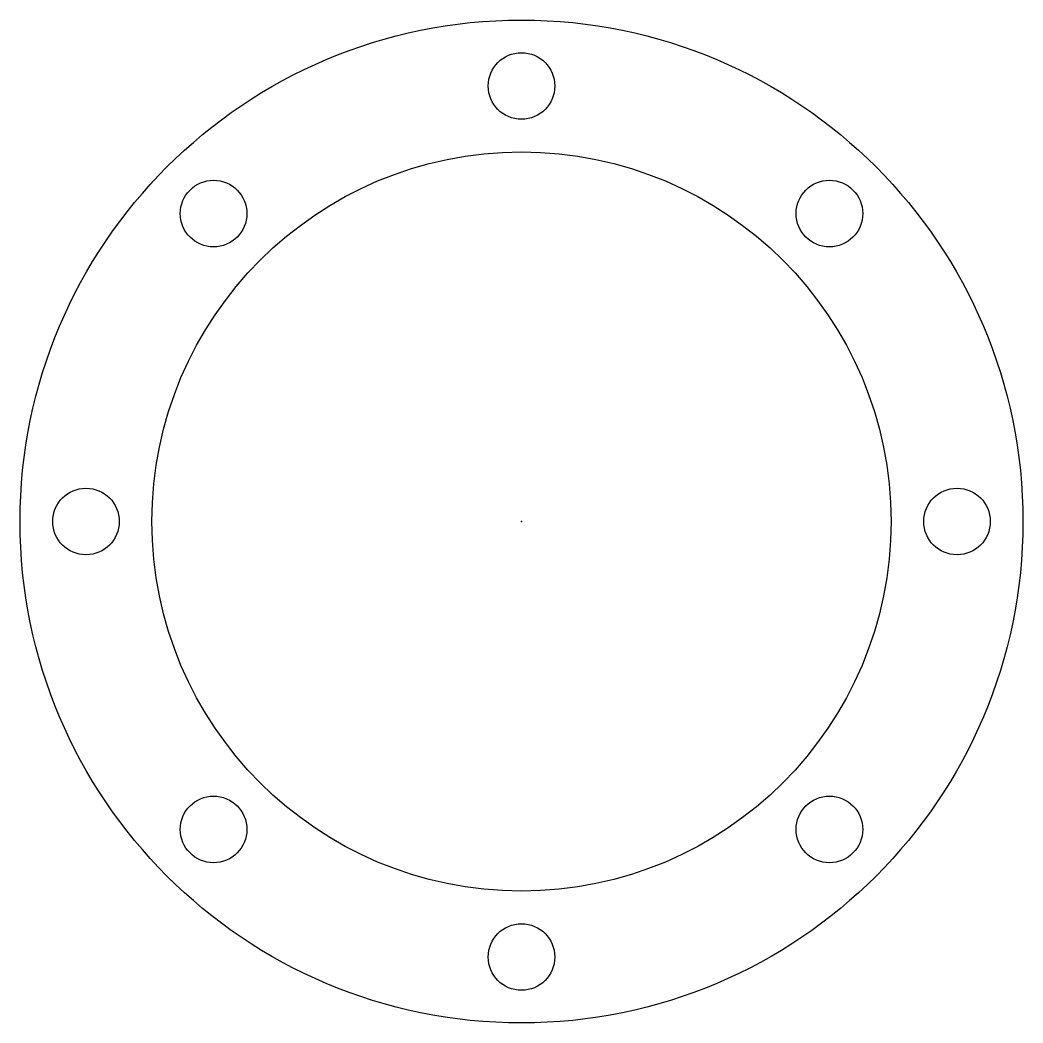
# Model space of a CAD drawing. Header units: millimetres. Extents: x -75 to 75, y -75 to 75.
import ezdxf

# ---------------------------------------------------------------- set-up
doc = ezdxf.new("R2010")
doc.units = ezdxf.units.MM
doc.header["$PDSIZE"] = -1

msp = doc.modelspace()

# ---------------------------------------------------------------- linework, layer by layer
at = {"color": 7, "linetype": 'Continuous'}
for centre, radius in [((0, 0), 75.3), ((0, 65.4), 5), ((0, 0), 55.5), ((-46.24, 46.24), 5), ((46.24, 46.24), 5), ((-65.4, 0), 5), ((65.4, 0), 5), ((-46.24, -46.24), 5), ((46.24, -46.24), 5), ((0, -65.4), 5)]:
    msp.add_circle(centre, radius, dxfattribs=at)
msp.add_point((0, 0), dxfattribs=at)

doc.saveas('drawing.dxf')
